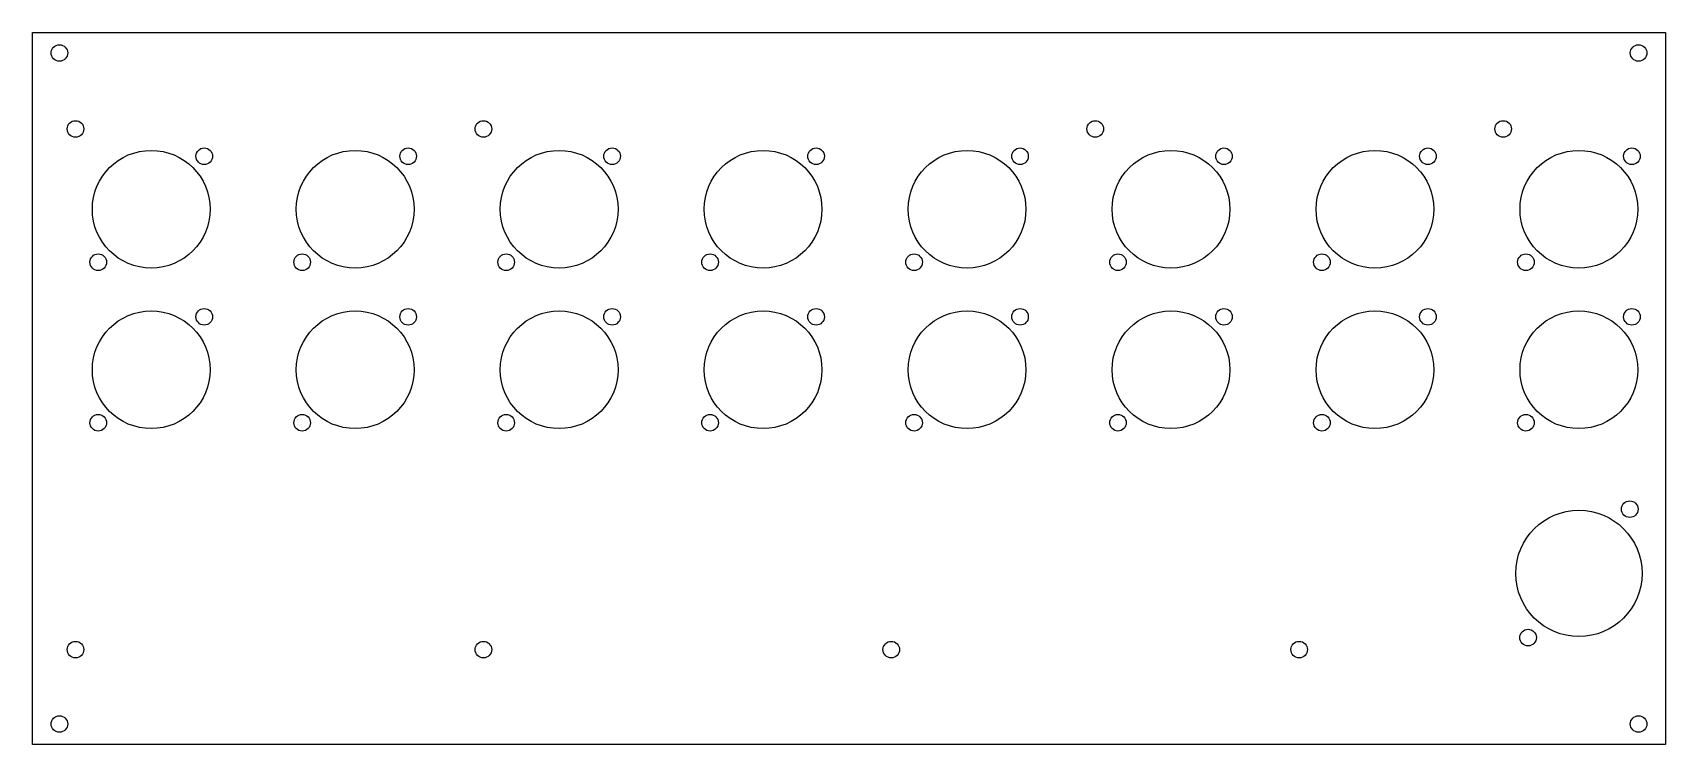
# Model space of a CAD drawing. Header units: millimetres. Extents: x 0 to 305, y 0 to 133.
import ezdxf

# ---------------------------------------------------------------- set-up
doc = ezdxf.new("R2010")
doc.units = ezdxf.units.MM

msp = doc.modelspace()

# ---------------------------------------------------------------- linework, layer by layer
at = {"lineweight": -3}
msp.add_lwpolyline([(0, 133), (305, 133), (305, 0), (0, 0)], close=True, dxfattribs=at)
for centre, radius in [((5, 129.2), 1.55), ((300, 129.2), 1.55), ((8, 115), 1.55), ((84.2, 115), 1.55), ((198.5, 115), 1.55), ((274.7, 115), 1.55), ((32.05, 109.9), 1.55), ((70.15, 109.9), 1.55), ((108.25, 109.9), 1.55), ((146.35, 109.9), 1.55), ((184.45, 109.9), 1.55), ((222.55, 109.9), 1.55), ((260.65, 109.9), 1.55), ((298.75, 109.9), 1.55), ((12.25, 90.1), 1.55), ((50.35, 90.1), 1.55), ((88.45, 90.1), 1.55), ((126.55, 90.1), 1.55), ((164.65, 90.1), 1.55), ((202.75, 90.1), 1.55), ((240.85, 90.1), 1.55), ((278.95, 90.1), 1.55), ((32.05, 79.9), 1.55), ((70.15, 79.9), 1.55), ((108.25, 79.9), 1.55), ((146.35, 79.9), 1.55), ((184.45, 79.9), 1.55), ((222.55, 79.9), 1.55), ((260.65, 79.9), 1.55), ((298.75, 79.9), 1.55), ((12.25, 60.1), 1.55), ((50.35, 60.1), 1.55), ((88.45, 60.1), 1.55), ((126.55, 60.1), 1.55), ((164.65, 60.1), 1.55), ((202.75, 60.1), 1.55), ((240.85, 60.1), 1.55), ((278.95, 60.1), 1.55), ((288.85, 31.95), 11.8), ((298.35, 43.95), 1.55), ((279.35, 19.95), 1.55), ((8, 17.7), 1.55), ((84.2, 17.7), 1.55), ((160.4, 17.7), 1.55), ((236.6, 17.7), 1.55), ((5, 3.8), 1.55), ((300, 3.8), 1.55)]:
    msp.add_circle(centre, radius)
for centre in [(22.15, 100), (60.25, 100), (98.35, 100), (136.45, 100), (174.55, 100), (212.65, 100), (250.75, 100), (288.85, 100), (22.15, 70), (60.25, 70), (98.35, 70), (136.45, 70), (174.55, 70), (212.65, 70), (250.75, 70), (288.85, 70)]:
    msp.add_circle(centre, 11, dxfattribs=at)

doc.saveas('drawing.dxf')
